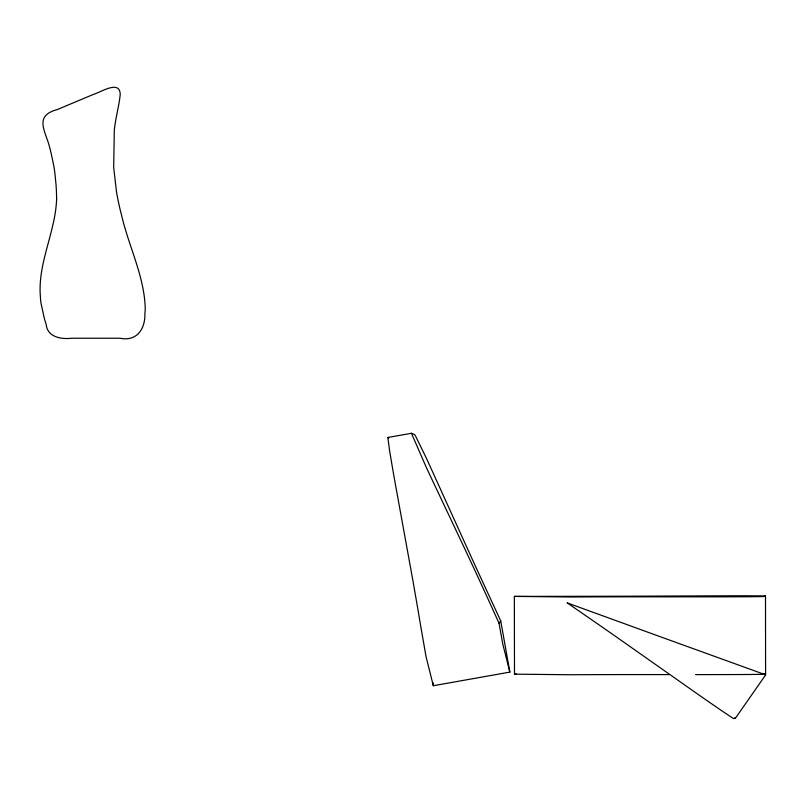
<?xml version="1.0" encoding="UTF-8"?>
<svg xmlns="http://www.w3.org/2000/svg" width="806" height="806" viewBox="0 0 806 806"><rect width="100%" height="100%" fill="white"/><g stroke="black" fill="none" stroke-linecap="round" stroke-linejoin="round"><path stroke-width="1.21" d="M509.845 672.103L503.287 635.209A99.551 3.033 79.9 0 1 501.755 626.725L500.717 620.872L477.565 570.829A357.28 13.339 65 0 1 473.213 561.308L470.513 555.374A248.691 9.289 65 0 1 466.926 547.476L428.218 462.181A126.925 4.735 65 0 0 426.122 457.707L415.433 435.754L414.496 434.505L411.453 433.296L425.709 466.029A79.562 2.972 65 0 0 428.308 471.681L461.183 541.219A208.542 7.788 65 0 1 464.377 547.969L475.097 570.87A282.453 10.549 65 0 1 478.371 577.952L482.865 587.705A184.242 6.881 65 0 1 486.451 595.523L491.146 605.84A280.458 10.478 65 0 1 495.73 615.945L499.045 623.27L502.783 644.085L509.845 672.103L433.326 685.725L426.092 656.89L421.125 628.549A265.013 8.08 79.9 0 0 419.543 619.119L417.548 607.392A172.333 5.259 79.9 0 0 416.148 599.261L414.284 588.521A257.164 7.838 79.9 0 0 412.954 580.925L394.215 477.787A74.343 2.267 79.9 0 1 393.187 471.883L390.507 456.115A167.799 5.118 79.9 0 1 389.54 450.342L387.847 437.477L411.564 433.275M433.306 685.725L432.882 682.551M499.045 623.27L500.717 620.872M567.444 602.959L573.529 607.261A263.814 6.065 34.9 0 1 582.537 613.467L592.027 620.026A172.333 3.959 34.9 0 1 598.858 624.751L607.845 630.997A257.164 5.914 34.9 0 1 614.202 635.42L699.427 695.336A74.343 1.713 34.9 0 0 704.363 698.762L717.652 707.94A167.799 3.859 34.9 0 0 722.539 711.305L733.51 718.599L735.425 718.217L765.67 674.854L764.269 674.29L750.618 674.481A167.799 1.683 -0.1 0 1 744.673 674.511L728.513 674.572A74.343 0.746 -0.1 0 1 722.488 674.582L695.568 674.612M735.425 718.217L734.951 717.542M669.192 674.582L618.424 674.582A257.164 2.579 -0.1 0 0 610.686 674.602L599.724 674.632A172.333 1.723 -0.1 0 0 591.413 674.652L579.393 674.703A265.013 2.65 -0.1 0 0 569.701 674.743L514.49 674.159L514.349 596.41L569.56 596.984A265.013 2.65 -0.1 0 1 579.262 596.944L591.272 596.903A172.333 1.723 -0.1 0 1 599.593 596.873L610.545 596.853A257.164 2.579 -0.1 0 1 618.283 596.833L722.357 596.833A74.343 0.746 -0.1 0 0 728.372 596.823L744.543 596.762A167.799 1.683 -0.1 0 0 750.487 596.732L763.725 596.581L765.499 595.936L765.589 673.715L764.259 674.3M765.589 673.715L764.894 673.594M514.49 674.159L516.485 674.108M765.67 674.854L652.467 633.899A208.542 0.715 20 0 0 645.515 631.36L621.839 622.736A282.453 0.967 20 0 0 614.484 620.066L604.329 616.368A184.242 0.635 20 0 0 596.178 613.406L585.398 609.497A280.458 0.957 20 0 0 574.809 605.649L567.132 602.868M514.349 596.41L552.533 596.349A91.803 0.917 -0.1 0 0 557.369 596.349L619.512 596.228A334.782 3.355 -0.1 0 0 629.808 596.198L633.184 596.178A235.281 2.358 -0.1 0 0 642.533 596.148L736.775 595.765A118.25 1.179 -0.1 0 1 741.389 595.755L765.458 595.906M387.847 437.477L388.714 438.011M56.632 198.417C55.695 231.906 37.519 262.766 40.391 296.608A74.343 74.343 0 0 0 40.894 302.623L44.401 318.723A167.799 167.799 0 0 0 46.234 324.637C47.423 337.039 61.085 339.467 71.452 338.238L120.094 338.238C137.121 341.754 145.352 328.485 144.889 313.705A118.25 118.25 0 0 0 145.251 309.091C144.606 276.599 128.758 246.576 121.585 215.262A235.281 235.281 0 0 1 119.298 205.953L118.573 202.588A334.782 334.782 0 0 1 116.568 192.332L113.676 167.497L114.311 130.219A91.803 91.803 0 0 1 114.905 125.373C116.356 114.936 119.268 104.72 120.235 94.211C119.651 79.633 100.679 92.307 93.446 94.383L57.548 109.475C35.404 115.318 43.796 128.577 48.632 143.639A265.013 265.013 0 0 1 51.141 153.291L53.659 165.26A172.333 172.333 0 0 1 54.929 173.552L56.007 184.493A257.164 257.164 0 0 1 56.46 192.221L56.632 198.417"/></g></svg>
